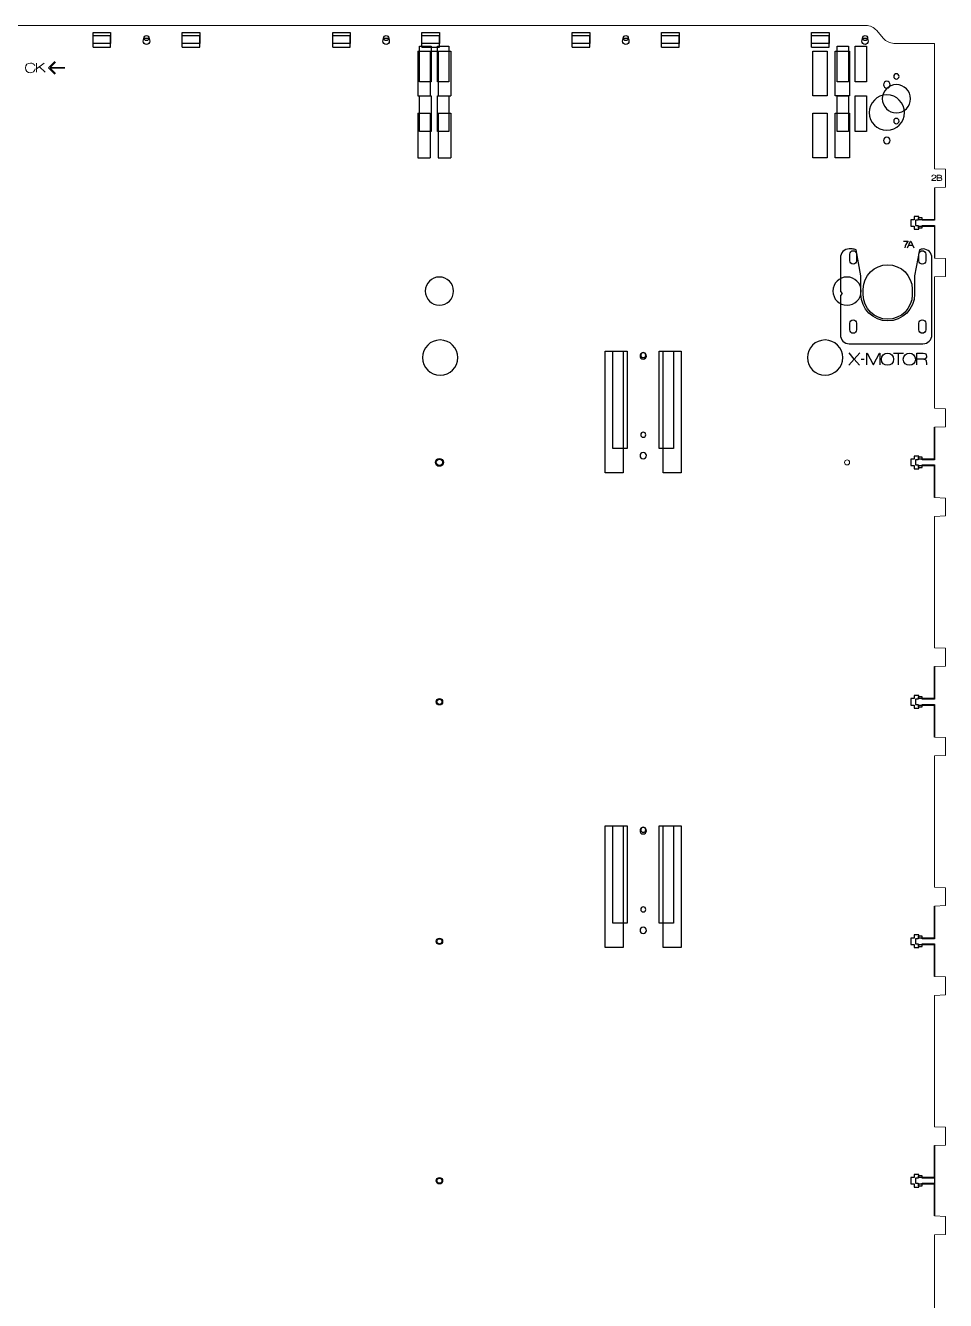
# Model space of a CAD drawing. Header units: millimetres. Extents: x 155 to 1469, y -147 to 996.
# Drawn here: x 566 to 978, y 425 to 996 of the extents above; entities that cross this region are included whole.
import ezdxf

# ---------------------------------------------------------------- set-up
doc = ezdxf.new("R2010")
doc.units = ezdxf.units.MM
doc.layers.get('0').update_dxf_attribs({"color": 18, "lineweight": 25, "true_color": 0x4c0000})
for name, color, linetype, lineweight, true_color in [('Changed Parts', 3, 'Continuous', 25, 0x00ff00), ('New Back', 1, 'Continuous', 0, 0xff0000), ('New Back Text', 5, 'Continuous', 0, 0x0000ff), ('Origional Parts I have changed', 6, 'Continuous', 25, 0xff00ff)]:
    doc.layers.add(name, color=color, linetype=linetype, lineweight=lineweight, true_color=true_color)
for name, color, linetype, true_color in [('CHANGED_PARTS', 3, 'Continuous', 0x00ff00), ('CUTS', 1, 'Continuous', 0xff0000), ('TEXT', 5, 'Continuous', 0x0000ff)]:
    doc.layers.add(name, color=color, linetype=linetype, true_color=true_color)

msp = doc.modelspace()

# ---------------------------------------------------------------- linework, layer by layer
msp.add_line((747.41, 984.46), (751.01, 984.46))
at = {"layer": 'Changed Parts'}
for p, q in [((596.37, 986.39), (596.37, 991.59)), ((596.37, 991.59), (604.25, 991.59)), ((604.25, 986.39), (604.25, 991.59)), ((636.37, 986.39), (636.37, 991.59)), ((636.37, 991.59), (644.25, 991.59)), ((644.25, 986.39), (644.25, 991.59)), ((703.71, 986.39), (703.71, 991.59)), ((703.71, 991.59), (711.59, 991.59)), ((711.59, 986.39), (711.59, 991.59)), ((743.71, 986.39), (743.71, 991.59)), ((743.71, 991.59), (751.59, 991.59)), ((751.59, 986.39), (751.59, 991.59)), ((811.05, 986.39), (811.05, 991.59)), ((811.05, 991.59), (818.93, 991.59)), ((818.93, 986.39), (818.93, 991.59)), ((851.05, 986.39), (851.05, 991.59)), ((851.05, 991.59), (858.93, 991.59)), ((858.93, 986.39), (858.93, 991.59)), ((918.23, 986.39), (918.23, 991.59)), ((918.23, 991.59), (926.11, 991.59)), ((926.11, 986.39), (926.11, 991.59)), ((596.37, 986.39), (604.25, 986.39)), ((636.37, 986.39), (644.25, 986.39)), ((703.71, 986.39), (711.59, 986.39)), ((743.71, 986.39), (751.59, 986.39)), ((811.05, 986.39), (818.93, 986.39)), ((851.05, 986.39), (858.93, 986.39)), ((918.23, 986.39), (926.11, 986.39)), ((973.32, 923.34), (973.32, 909)), ((973.32, 906.13), (973.32, 891.77)), ((973.32, 801.66), (973.32, 816)), ((973.32, 784.43), (973.32, 798.79)), ((973.32, 694.32), (973.32, 708.66)), ((973.32, 677.09), (973.32, 691.45)), ((973.32, 586.98), (973.32, 601.32)), ((973.32, 569.75), (973.32, 584.11)), ((973.32, 479.64), (973.32, 493.98)), ((973.32, 462.41), (973.32, 476.77))]:
    msp.add_line(p, q, dxfattribs=at)
at = {"layer": 'Changed Parts', "color": 3, "true_color": 0x00ff00}
for p, q in [((964.1, 909), (962.66, 909)), ((962.66, 909), (962.66, 906.13)), ((964.1, 910.4), (964.1, 909)), ((966.3, 910.4), (964.1, 910.4)), ((966.3, 909), (966.3, 910.4)), ((973.32, 909), (966.3, 909)), ((962.66, 906.13), (964.1, 906.13)), ((964.1, 906.13), (964.1, 904.73)), ((964.1, 904.73), (966.3, 904.73)), ((966.3, 904.73), (966.3, 906.13)), ((966.3, 906.13), (973.32, 906.13)), ((964.1, 801.66), (962.66, 801.66)), ((962.66, 801.66), (962.66, 798.79)), ((966.3, 803.06), (964.1, 803.06)), ((964.1, 803.06), (964.1, 801.66)), ((966.3, 801.66), (966.3, 803.06)), ((973.32, 801.66), (966.3, 801.66)), ((962.66, 798.79), (964.1, 798.79)), ((964.1, 798.79), (964.1, 797.39)), ((964.1, 797.39), (966.3, 797.39)), ((966.3, 797.39), (966.3, 798.79)), ((966.3, 798.79), (973.32, 798.79)), ((964.1, 694.32), (962.66, 694.32)), ((962.66, 694.32), (962.66, 691.45)), ((964.1, 695.72), (964.1, 694.32)), ((966.3, 695.72), (964.1, 695.72)), ((966.3, 694.32), (966.3, 695.72)), ((973.32, 694.32), (966.3, 694.32)), ((962.66, 691.45), (964.1, 691.45)), ((964.1, 691.45), (964.1, 690.05)), ((964.1, 690.05), (966.3, 690.05)), ((966.3, 690.05), (966.3, 691.45)), ((966.3, 691.45), (973.32, 691.45)), ((964.1, 586.98), (962.66, 586.98)), ((962.66, 586.98), (962.66, 584.11)), ((962.66, 584.11), (964.1, 584.11)), ((966.3, 588.38), (964.1, 588.38)), ((964.1, 588.38), (964.1, 586.98)), ((964.1, 584.11), (964.1, 582.71)), ((966.3, 586.98), (966.3, 588.38)), ((973.32, 586.98), (966.3, 586.98)), ((966.3, 582.71), (966.3, 584.11)), ((966.3, 584.11), (973.32, 584.11)), ((964.1, 582.71), (966.3, 582.71)), ((966.3, 481.04), (964.1, 481.04)), ((964.1, 481.04), (964.1, 479.64)), ((966.3, 479.64), (966.3, 481.04)), ((964.1, 479.64), (962.66, 479.64)), ((962.66, 479.64), (962.66, 476.77)), ((962.66, 476.77), (964.1, 476.77)), ((964.1, 476.77), (964.1, 475.37)), ((964.1, 475.37), (966.3, 475.37)), ((973.32, 479.64), (966.3, 479.64)), ((966.3, 475.37), (966.3, 476.77)), ((966.3, 476.77), (973.32, 476.77))]:
    msp.add_line(p, q, dxfattribs=at)
for points in [[(918.77, 984.46), (925.17, 984.46), (925.17, 964.46), (918.77, 964.46), (918.77, 984.46), (918.77, 984.46)], [(928.77, 984.46), (935.18, 984.46), (935.18, 964.46), (928.77, 964.46), (928.77, 984.46), (928.77, 984.46)], [(918.77, 956.67), (925.17, 956.67), (925.17, 936.67), (918.77, 936.67), (918.77, 956.67), (918.77, 956.67)], [(928.77, 956.67), (935.18, 956.67), (935.18, 936.67), (928.77, 936.67), (928.77, 956.67), (928.77, 956.67)], [(825.81, 829.3), (825.81, 850.1), (833.81, 850.1), (833.81, 795.51), (825.81, 795.51), (825.81, 829.3), (825.81, 829.3)], [(859.81, 821.81), (859.81, 795.51), (851.81, 795.51), (851.81, 850.1), (859.81, 850.1), (859.81, 821.81), (859.81, 821.81)], [(825.81, 616.52), (825.81, 637.32), (833.81, 637.32), (833.81, 582.73), (825.81, 582.73), (825.81, 616.52), (825.81, 616.52)], [(859.81, 609.03), (859.81, 582.73), (851.81, 582.73), (851.81, 637.32), (859.81, 637.32), (859.81, 609.03), (859.81, 609.03)]]:
    msp.add_lwpolyline(points, dxfattribs=at)
for points in [[(618.89, 988.99), (618.89, 989.78), (619.52, 990.42), (620.31, 990.42)], [(620.31, 987.57), (619.52, 987.57), (618.89, 988.2), (618.89, 988.99)], [(620.31, 990.42), (621.1, 990.42), (621.74, 989.78), (621.74, 988.99)], [(621.74, 988.99), (621.74, 988.2), (621.1, 987.57), (620.31, 987.57)], [(726.23, 988.99), (726.23, 989.78), (726.86, 990.42), (727.65, 990.42)], [(727.65, 987.57), (726.86, 987.57), (726.23, 988.2), (726.23, 988.99)], [(727.65, 990.42), (728.44, 990.42), (729.08, 989.78), (729.08, 988.99)], [(729.08, 988.99), (729.08, 988.2), (728.44, 987.57), (727.65, 987.57)], [(833.57, 988.99), (833.57, 989.78), (834.2, 990.42), (834.99, 990.42)], [(834.99, 987.57), (834.2, 987.57), (833.57, 988.2), (833.57, 988.99)], [(834.99, 990.42), (835.78, 990.42), (836.42, 989.78), (836.42, 988.99)], [(836.42, 988.99), (836.42, 988.2), (835.78, 987.57), (834.99, 987.57)], [(940.74, 988.99), (940.74, 989.78), (941.38, 990.42), (942.17, 990.42)], [(942.17, 987.57), (941.38, 987.57), (940.74, 988.2), (940.74, 988.99)], [(942.17, 990.42), (942.95, 990.42), (943.59, 989.78), (943.59, 988.99)], [(943.59, 988.99), (943.59, 988.2), (942.95, 987.57), (942.17, 987.57)], [(951.93, 971.01), (951.1, 971.01), (950.43, 970.34), (950.43, 969.51)], [(950.43, 969.51), (950.43, 968.68), (951.1, 968.01), (951.93, 968.01)], [(953.43, 969.51), (953.43, 970.34), (952.75, 971.01), (951.93, 971.01)], [(951.93, 968.01), (952.75, 968.01), (953.43, 968.68), (953.43, 969.51)], [(951.93, 964.91), (947.56, 964.91), (944.03, 961.37), (944.03, 957.01)], [(959.83, 957.01), (959.83, 961.37), (956.29, 964.91), (951.93, 964.91)], [(944.03, 957.01), (944.03, 952.65), (947.56, 949.11), (951.93, 949.11)], [(951.93, 949.11), (956.29, 949.11), (959.83, 952.65), (959.83, 957.01)], [(951.93, 946.01), (951.1, 946.01), (950.43, 945.34), (950.43, 944.51)], [(950.43, 944.51), (950.43, 943.68), (951.1, 943.01), (951.93, 943.01)], [(953.43, 944.51), (953.43, 945.34), (952.75, 946.01), (951.93, 946.01)], [(951.93, 943.01), (952.75, 943.01), (953.43, 943.68), (953.43, 944.51)], [(924.28, 855.07), (919.92, 855.07), (916.38, 851.53), (916.38, 847.17)], [(932.18, 847.17), (932.18, 851.53), (928.64, 855.07), (924.28, 855.07)], [(842.81, 849.3), (842.02, 849.3), (841.38, 848.66), (841.38, 847.87)], [(841.38, 847.87), (841.38, 847.09), (842.02, 846.45), (842.81, 846.45)], [(844.23, 847.87), (844.23, 848.66), (843.59, 849.3), (842.81, 849.3)], [(842.81, 846.45), (843.59, 846.45), (844.23, 847.09), (844.23, 847.87)], [(916.38, 847.17), (916.38, 842.8), (919.92, 839.27), (924.28, 839.27)], [(924.28, 839.27), (928.64, 839.27), (932.18, 842.8), (932.18, 847.17)], [(749.74, 800.22), (749.74, 801.21), (750.54, 802.01), (751.53, 802.01)], [(751.53, 798.44), (750.54, 798.44), (749.74, 799.24), (749.74, 800.22)], [(751.53, 802.01), (752.51, 802.01), (753.31, 801.21), (753.31, 800.22)], [(753.31, 800.22), (753.31, 799.24), (752.51, 798.44), (751.53, 798.44)], [(842.81, 804.66), (842.02, 804.66), (841.38, 804.02), (841.38, 803.24)], [(841.38, 803.24), (841.38, 802.45), (842.02, 801.81), (842.81, 801.81)], [(844.23, 803.24), (844.23, 804.02), (843.59, 804.66), (842.81, 804.66)], [(842.81, 801.81), (843.59, 801.81), (844.23, 802.45), (844.23, 803.24)], [(750.1, 692.88), (750.1, 693.67), (750.74, 694.31), (751.53, 694.31)], [(751.53, 691.46), (750.74, 691.46), (750.1, 692.1), (750.1, 692.88)], [(751.53, 694.31), (752.31, 694.31), (752.95, 693.67), (752.95, 692.88)], [(752.95, 692.88), (752.95, 692.1), (752.31, 691.46), (751.53, 691.46)], [(842.81, 636.52), (842.02, 636.52), (841.38, 635.88), (841.38, 635.09)], [(841.38, 635.09), (841.38, 634.3), (842.02, 633.67), (842.81, 633.67)], [(844.23, 635.09), (844.23, 635.88), (843.59, 636.52), (842.81, 636.52)], [(842.81, 633.67), (843.59, 633.67), (844.23, 634.3), (844.23, 635.09)], [(842.81, 591.88), (842.02, 591.88), (841.38, 591.24), (841.38, 590.45)], [(841.38, 590.45), (841.38, 589.67), (842.02, 589.03), (842.81, 589.03)], [(844.23, 590.45), (844.23, 591.24), (843.59, 591.88), (842.81, 591.88)], [(842.81, 589.03), (843.59, 589.03), (844.23, 589.67), (844.23, 590.45)], [(750.1, 585.54), (750.1, 586.33), (750.74, 586.97), (751.53, 586.97)], [(751.53, 584.12), (750.74, 584.12), (750.1, 584.76), (750.1, 585.54)], [(751.53, 586.97), (752.31, 586.97), (752.95, 586.33), (752.95, 585.54)], [(752.95, 585.54), (752.95, 584.76), (752.31, 584.12), (751.53, 584.12)], [(750.1, 478.21), (750.1, 478.99), (750.74, 479.63), (751.53, 479.63)], [(751.53, 476.78), (750.74, 476.78), (750.1, 477.42), (750.1, 478.21)], [(751.53, 479.63), (752.31, 479.63), (752.95, 478.99), (752.95, 478.21)], [(752.95, 478.21), (752.95, 477.42), (752.31, 476.78), (751.53, 476.78)]]:
    msp.add_open_spline(points, degree=3, dxfattribs=at)
at = {"layer": 'CHANGED_PARTS'}
for p, q in [((741.81, 984.46), (741.81, 964.46)), ((741.81, 984.46), (747.41, 984.46)), ((747.41, 984.46), (747.41, 964.46)), ((751.01, 984.46), (751.01, 964.46)), ((751.01, 984.46), (756.61, 984.46)), ((756.61, 984.46), (756.61, 964.46)), ((741.81, 964.46), (747.41, 964.46)), ((751.01, 964.46), (756.61, 964.46)), ((741.81, 956.67), (747.41, 956.67)), ((741.81, 956.67), (741.81, 936.67)), ((747.41, 956.67), (747.41, 936.67)), ((751.01, 956.67), (751.01, 936.67)), ((751.01, 956.67), (756.61, 956.67)), ((756.61, 956.67), (756.61, 936.67)), ((741.81, 936.67), (747.41, 936.67)), ((751.01, 936.67), (756.61, 936.67))]:
    msp.add_line(p, q, dxfattribs=at)
at = {"layer": 'CHANGED_PARTS', "color": 3, "true_color": 0x00ff00}
for points in [[(751.85, 855.07), (747.49, 855.07), (743.95, 851.53), (743.95, 847.17)], [(759.75, 847.17), (759.75, 851.53), (756.21, 855.07), (751.85, 855.07)], [(743.95, 847.17), (743.95, 842.8), (747.49, 839.27), (751.85, 839.27)], [(751.85, 839.27), (756.21, 839.27), (759.75, 842.8), (759.75, 847.17)]]:
    msp.add_open_spline(points, degree=3, dxfattribs=at)
at = {"layer": 'CUTS', "color": 1, "true_color": 0xff0000}
for points in [[(935.32, 890.58), (935.32, 893.59)], [(938.32, 893.59), (938.32, 890.58), (938.32, 890.58)], [(966.32, 890.58), (966.32, 893.59)], [(969.32, 893.59), (969.32, 890.58), (969.32, 890.58)], [(941.37, 875.33), (941.37, 877.83)], [(963.27, 877.83), (963.27, 875.33), (963.27, 875.33)], [(935.32, 859.58), (935.32, 862.59)], [(938.32, 862.59), (938.32, 859.58), (938.32, 859.58)], [(966.32, 859.58), (966.32, 862.59)], [(969.32, 862.59), (969.32, 859.58), (969.32, 859.58)]]:
    msp.add_lwpolyline(points, dxfattribs=at)
for points in [[(935.32, 893.59), (935.32, 894.42), (935.99, 895.09), (936.82, 895.09)], [(936.82, 895.09), (937.65, 895.09), (938.32, 894.42), (938.32, 893.59)], [(966.32, 893.59), (966.32, 894.42), (966.99, 895.09), (967.82, 895.09)], [(967.82, 895.09), (968.65, 895.09), (969.32, 894.42), (969.32, 893.59)], [(936.82, 889.08), (935.99, 889.08), (935.32, 889.75), (935.32, 890.58)], [(938.32, 890.58), (938.32, 889.75), (937.65, 889.08), (936.82, 889.08)], [(941.37, 877.83), (941.37, 883.88), (946.27, 888.79), (952.32, 888.79)], [(952.32, 888.79), (958.37, 888.79), (963.27, 883.88), (963.27, 877.83)], [(967.82, 889.08), (966.99, 889.08), (966.32, 889.75), (966.32, 890.58)], [(969.32, 890.58), (969.32, 889.75), (968.65, 889.08), (967.82, 889.08)], [(952.32, 864.38), (946.27, 864.38), (941.37, 869.29), (941.37, 875.33)], [(963.27, 875.33), (963.27, 869.29), (958.37, 864.38), (952.32, 864.38)], [(935.32, 862.59), (935.32, 863.42), (935.99, 864.09), (936.82, 864.09)], [(936.82, 864.09), (937.65, 864.09), (938.32, 863.42), (938.32, 862.59)], [(966.32, 862.59), (966.32, 863.42), (966.99, 864.09), (967.82, 864.09)], [(967.82, 864.09), (968.65, 864.09), (969.32, 863.42), (969.32, 862.59)], [(936.82, 858.08), (935.99, 858.08), (935.32, 858.75), (935.32, 859.58)], [(938.32, 859.58), (938.32, 858.75), (937.65, 858.08), (936.82, 858.08)], [(967.82, 858.08), (966.99, 858.08), (966.32, 858.75), (966.32, 859.58)], [(969.32, 859.58), (969.32, 858.75), (968.65, 858.08), (967.82, 858.08)]]:
    msp.add_open_spline(points, degree=3, dxfattribs=at)
at = {"layer": 'New Back', "color": 1, "true_color": 0xff0000}
for p, q in [((190.51, 996.03), (942.64, 996.03)), ((955.03, 988.03), (973.32, 988.03)), ((973.32, 988.03), (973.32, 969.92)), ((973.32, 931.78), (973.32, 971.12)), ((973.32, 931.78), (978.19, 931.58)), ((978.19, 931.58), (978.19, 923.54)), ((978.19, 923.54), (973.32, 923.34)), ((973.32, 891.77), (978.19, 891.57)), ((978.19, 891.57), (978.19, 883.54)), ((978.19, 883.54), (973.32, 883.34)), ((973.32, 883.34), (973.32, 824.44)), ((973.32, 824.44), (978.19, 824.24)), ((978.19, 824.24), (978.19, 816.2)), ((978.19, 816.2), (973.32, 816)), ((973.32, 784.43), (978.19, 784.23)), ((978.19, 784.23), (978.19, 776.2)), ((978.19, 776.2), (973.32, 776)), ((973.32, 776), (973.32, 717.1)), ((973.32, 717.1), (978.19, 716.9)), ((978.19, 716.9), (978.19, 708.86)), ((978.19, 708.86), (973.32, 708.66)), ((973.32, 677.09), (978.19, 676.89)), ((978.19, 676.89), (978.19, 668.86)), ((978.19, 668.86), (973.32, 668.66)), ((973.32, 668.66), (973.32, 609.76)), ((973.32, 609.76), (978.19, 609.56)), ((978.19, 609.56), (978.19, 601.52)), ((978.19, 601.52), (973.32, 601.32)), ((973.32, 569.75), (978.19, 569.55)), ((978.19, 569.55), (978.19, 561.52)), ((978.19, 561.52), (973.32, 561.32)), ((973.32, 561.32), (973.32, 502.42)), ((973.32, 502.42), (978.19, 502.22)), ((978.19, 502.22), (978.19, 494.18)), ((978.19, 494.18), (973.32, 493.98)), ((973.32, 462.41), (978.19, 462.21)), ((978.19, 462.21), (978.19, 454.18)), ((978.19, 454.18), (973.32, 453.98)), ((973.32, 453.98), (973.32, 395.08))]:
    msp.add_line(p, q, dxfattribs=at)
for points in [[(942.64, 996.03), (742.84, 996.03)], [(950.38, 990.2), (947.29, 993.87)]]:
    msp.add_lwpolyline(points, dxfattribs=at)
for points in [[(947.29, 993.87), (946.29, 995.06), (944.2, 996.03), (942.64, 996.03)], [(955.03, 988.03), (953.47, 988.03), (951.38, 989.01), (950.38, 990.2)], [(932.95, 800.22), (932.95, 800.85), (933.46, 801.36), (934.09, 801.36)], [(934.09, 799.08), (933.46, 799.08), (932.95, 799.59), (932.95, 800.22)], [(934.09, 801.36), (934.72, 801.36), (935.23, 800.85), (935.23, 800.22)], [(935.23, 800.22), (935.23, 799.59), (934.72, 799.08), (934.09, 799.08)]]:
    msp.add_open_spline(points, degree=3, dxfattribs=at)
at = {"layer": 'New Back Text', "color": 5, "true_color": 0x0000ff}
for points in [[(571.12, 976.61), (574.55, 979.22)], [(571.12, 975.05), (571.12, 979.22)], [(572.38, 977.57), (574.93, 975.05)], [(579.24, 974.26), (576.46, 977.04), (579.24, 979.83)], [(583.69, 977.24), (577.15, 977.24), (579.55, 979.64)], [(579.54, 974.45), (577.15, 976.84), (583.69, 976.84)], [(972.1, 926.62), (973.87, 926.62)], [(973.3, 927.66), (972.72, 927.37)], [(974.52, 928.96), (975.83, 928.96)], [(975.75, 926.55), (974.52, 926.55), (974.52, 928.96), (974.52, 928.96)], [(975.95, 927.81), (974.52, 927.82)], [(975.95, 927.82), (975.95, 927.81)]]:
    msp.add_lwpolyline(points, dxfattribs=at)
for points in [[(566.14, 977.04), (566.14, 978.42), (567.11, 979.22), (568.3, 979.22)], [(568.3, 979.22), (569.29, 979.22), (570.07, 978.82), (570.3, 977.91)], [(568.3, 974.87), (567.11, 974.87), (566.14, 975.67), (566.14, 977.04)], [(570.39, 976.54), (570.27, 975.43), (569.27, 974.87), (568.3, 974.87)], [(972.72, 927.37), (972.28, 927.11), (972.1, 926.97), (972.1, 926.62)], [(972.15, 928.21), (972.15, 928.47), (972.15, 929.05), (972.99, 929.05)], [(972.99, 929.05), (973.66, 929.05), (973.8, 928.61), (973.8, 928.38)], [(973.8, 928.38), (973.8, 928.04), (973.59, 927.84), (973.3, 927.66)], [(976.56, 927.2), (976.56, 926.92), (976.38, 926.55), (975.75, 926.55)], [(975.83, 928.96), (976.22, 928.96), (976.48, 928.76), (976.48, 928.36)], [(976.48, 928.36), (976.48, 928.08), (976.23, 927.81), (975.95, 927.82)], [(975.95, 927.81), (976.26, 927.8), (976.56, 927.63), (976.56, 927.2)]]:
    msp.add_open_spline(points, degree=3, dxfattribs=at)
at = {"layer": 'Origional Parts I have changed', "color": 6, "true_color": 0xff00ff}
for p, q in [((973.32, 923.34), (973.32, 908.71)), ((965.95, 908.71), (964.79, 908.71)), ((964.79, 908.71), (964.79, 906.42)), ((967.71, 909.83), (965.95, 909.83)), ((965.95, 909.83), (965.95, 908.71)), ((967.71, 908.71), (967.71, 909.83)), ((973.32, 908.71), (967.71, 908.71)), ((964.79, 906.42), (965.95, 906.42)), ((965.95, 906.42), (965.95, 905.3)), ((965.95, 905.3), (967.71, 905.3)), ((967.71, 905.3), (967.71, 906.42)), ((967.71, 906.42), (973.32, 906.42)), ((973.32, 906.42), (973.32, 891.77)), ((973.32, 816), (973.32, 801.37)), ((965.95, 801.37), (964.79, 801.37)), ((964.79, 801.37), (964.79, 799.08)), ((967.71, 802.49), (965.95, 802.49)), ((965.95, 802.49), (965.95, 801.37)), ((967.71, 801.37), (967.71, 802.49)), ((973.32, 801.37), (967.71, 801.37)), ((964.79, 799.08), (965.95, 799.08)), ((965.95, 799.08), (965.95, 797.96)), ((965.95, 797.96), (967.71, 797.96)), ((967.71, 797.96), (967.71, 799.08)), ((967.71, 799.08), (973.32, 799.08)), ((973.32, 799.08), (973.32, 784.43)), ((973.32, 708.66), (973.32, 694.03)), ((965.95, 694.03), (964.79, 694.03)), ((964.79, 694.03), (964.79, 691.74)), ((964.79, 691.74), (965.95, 691.74)), ((967.71, 695.15), (965.95, 695.15)), ((965.95, 695.15), (965.95, 694.03)), ((965.95, 691.74), (965.95, 690.62)), ((967.71, 694.03), (967.71, 695.15)), ((973.32, 694.03), (967.71, 694.03)), ((967.71, 690.62), (967.71, 691.74)), ((967.71, 691.74), (973.32, 691.74)), ((973.32, 691.74), (973.32, 677.09)), ((965.95, 690.62), (967.71, 690.62)), ((973.32, 601.32), (973.32, 586.69)), ((965.95, 586.69), (964.79, 586.69)), ((964.79, 586.69), (964.79, 584.4)), ((964.79, 584.4), (965.95, 584.4)), ((967.71, 587.81), (965.95, 587.81)), ((965.95, 587.81), (965.95, 586.69)), ((965.95, 584.4), (965.95, 583.28)), ((965.95, 583.28), (967.71, 583.28)), ((967.71, 586.69), (967.71, 587.81)), ((973.32, 586.69), (967.71, 586.69)), ((967.71, 583.28), (967.71, 584.4)), ((967.71, 584.4), (973.32, 584.4)), ((973.32, 584.4), (973.32, 569.75)), ((973.32, 493.98), (973.32, 479.35)), ((973.32, 493.98), (973.32, 463.98)), ((967.71, 480.47), (965.95, 480.47)), ((965.95, 480.47), (965.95, 479.35)), ((967.71, 479.35), (967.71, 480.47)), ((965.95, 479.35), (964.79, 479.35)), ((964.79, 479.35), (964.79, 477.06)), ((964.79, 477.06), (965.95, 477.06)), ((965.95, 477.06), (965.95, 475.94)), ((965.95, 475.94), (967.71, 475.94)), ((973.32, 479.35), (967.71, 479.35)), ((967.71, 475.94), (967.71, 477.06)), ((967.71, 477.06), (973.32, 477.06)), ((973.32, 477.06), (973.32, 462.41))]:
    msp.add_line(p, q, dxfattribs=at)
for points in [[(596.37, 992.88), (604.25, 992.88), (604.25, 987.92), (596.37, 987.92), (596.37, 992.88), (596.37, 992.88)], [(636.37, 992.88), (644.25, 992.88), (644.25, 987.92), (636.37, 987.92), (636.37, 992.88), (636.37, 992.88)], [(703.71, 992.88), (711.59, 992.88), (711.59, 987.92), (703.71, 987.92), (703.71, 992.88), (703.71, 992.88)], [(743.71, 992.88), (751.59, 992.88), (751.59, 987.92), (743.71, 987.92), (743.71, 992.88), (743.71, 992.88)], [(811.05, 992.88), (818.93, 992.88), (818.93, 987.92), (811.05, 987.92), (811.05, 992.88), (811.05, 992.88)], [(851.05, 992.88), (858.93, 992.88), (858.93, 987.92), (851.05, 987.92), (851.05, 992.88), (851.05, 992.88)], [(918.23, 992.88), (926.11, 992.88), (926.11, 987.92), (918.23, 987.92), (918.23, 992.88), (918.23, 992.88)], [(742.65, 986.8), (747.77, 986.8), (747.77, 970.8), (742.65, 970.8), (742.65, 986.8), (742.65, 986.8)], [(750.65, 986.8), (755.78, 986.8), (755.78, 970.8), (750.65, 970.8), (750.65, 986.8), (750.65, 986.8)], [(929.68, 986.8), (934.8, 986.8), (934.8, 970.8), (929.68, 970.8), (929.68, 986.8), (929.68, 986.8)], [(937.68, 986.8), (942.8, 986.8), (942.8, 970.8), (937.68, 970.8), (937.68, 986.8), (937.68, 986.8)], [(742.65, 964.57), (747.77, 964.57), (747.77, 948.57), (742.65, 948.57), (742.65, 964.57), (742.65, 964.57)], [(750.65, 964.57), (755.78, 964.57), (755.78, 948.57), (750.65, 948.57), (750.65, 964.57), (750.65, 964.57)], [(929.68, 964.57), (934.8, 964.57), (934.8, 948.57), (929.68, 948.57), (929.68, 964.57), (929.68, 964.57)], [(937.68, 964.57), (942.8, 964.57), (942.8, 948.57), (937.68, 948.57), (937.68, 964.57), (937.68, 964.57)], [(829.21, 833.46), (829.21, 850.1), (835.61, 850.1), (835.61, 806.43), (829.21, 806.43), (829.21, 833.46), (829.21, 833.46)], [(856.41, 827.47), (856.41, 806.43), (850.01, 806.43), (850.01, 850.1), (856.41, 850.1), (856.41, 827.47), (856.41, 827.47)], [(829.21, 620.68), (829.21, 637.32), (835.61, 637.32), (835.61, 593.65), (829.21, 593.65), (829.21, 620.68), (829.21, 620.68)], [(856.41, 614.69), (856.41, 593.65), (850.01, 593.65), (850.01, 637.32), (856.41, 637.32), (856.41, 614.69), (856.41, 614.69)]]:
    msp.add_lwpolyline(points, dxfattribs=at)
for points in [[(619.17, 990.4), (619.17, 991.03), (619.68, 991.54), (620.31, 991.54)], [(620.31, 989.26), (619.68, 989.26), (619.17, 989.77), (619.17, 990.4)], [(620.31, 991.54), (620.94, 991.54), (621.45, 991.03), (621.45, 990.4)], [(621.45, 990.4), (621.45, 989.77), (620.94, 989.26), (620.31, 989.26)], [(726.51, 990.4), (726.51, 991.03), (727.02, 991.54), (727.65, 991.54)], [(727.65, 989.26), (727.02, 989.26), (726.51, 989.77), (726.51, 990.4)], [(727.65, 991.54), (728.28, 991.54), (728.79, 991.03), (728.79, 990.4)], [(728.79, 990.4), (728.79, 989.77), (728.28, 989.26), (727.65, 989.26)], [(833.85, 990.4), (833.85, 991.03), (834.36, 991.54), (834.99, 991.54)], [(834.99, 989.26), (834.36, 989.26), (833.85, 989.77), (833.85, 990.4)], [(834.99, 991.54), (835.62, 991.54), (836.13, 991.03), (836.13, 990.4)], [(836.13, 990.4), (836.13, 989.77), (835.62, 989.26), (834.99, 989.26)], [(941.03, 990.4), (941.03, 991.03), (941.54, 991.54), (942.17, 991.54)], [(942.17, 989.26), (941.54, 989.26), (941.03, 989.77), (941.03, 990.4)], [(942.17, 991.54), (942.8, 991.54), (943.31, 991.03), (943.31, 990.4)], [(943.31, 990.4), (943.31, 989.77), (942.8, 989.26), (942.17, 989.26)], [(956.21, 974.41), (955.54, 974.41), (955.01, 973.88), (955.01, 973.21)], [(955.01, 973.21), (955.01, 972.55), (955.54, 972.01), (956.21, 972.01)], [(957.41, 973.21), (957.41, 973.88), (956.87, 974.41), (956.21, 974.41)], [(956.21, 972.01), (956.87, 972.01), (957.41, 972.55), (957.41, 973.21)], [(956.21, 969.53), (952.71, 969.53), (949.89, 966.7), (949.89, 963.21)], [(962.53, 963.21), (962.53, 966.7), (959.7, 969.53), (956.21, 969.53)], [(949.89, 963.21), (949.89, 959.72), (952.71, 956.89), (956.21, 956.89)], [(956.21, 956.89), (959.7, 956.89), (962.53, 959.72), (962.53, 963.21)], [(956.21, 954.41), (955.54, 954.41), (955.01, 953.88), (955.01, 953.21)], [(957.41, 953.21), (957.41, 953.88), (956.87, 954.41), (956.21, 954.41)], [(955.01, 953.21), (955.01, 952.55), (955.54, 952.01), (956.21, 952.01)], [(956.21, 952.01), (956.87, 952.01), (957.41, 952.55), (957.41, 953.21)], [(751.53, 883.29), (748.03, 883.29), (745.21, 880.46), (745.21, 876.97)], [(757.85, 876.97), (757.85, 880.46), (755.02, 883.29), (751.53, 883.29)], [(934.09, 883.29), (930.6, 883.29), (927.77, 880.46), (927.77, 876.97)], [(940.41, 876.97), (940.41, 880.46), (937.58, 883.29), (934.09, 883.29)], [(745.21, 876.97), (745.21, 873.48), (748.03, 870.65), (751.53, 870.65)], [(751.53, 870.65), (755.02, 870.65), (757.85, 873.48), (757.85, 876.97)], [(927.77, 876.97), (927.77, 873.48), (930.6, 870.65), (934.09, 870.65)], [(934.09, 870.65), (937.58, 870.65), (940.41, 873.48), (940.41, 876.97)], [(842.81, 849.46), (842.18, 849.46), (841.67, 848.95), (841.67, 848.32)], [(841.67, 848.32), (841.67, 847.69), (842.18, 847.18), (842.81, 847.18)], [(843.95, 848.32), (843.95, 848.95), (843.43, 849.46), (842.81, 849.46)], [(842.81, 847.18), (843.43, 847.18), (843.95, 847.69), (843.95, 848.32)], [(842.81, 813.75), (842.18, 813.75), (841.67, 813.24), (841.67, 812.61)], [(841.67, 812.61), (841.67, 811.98), (842.18, 811.47), (842.81, 811.47)], [(843.95, 812.61), (843.95, 813.24), (843.43, 813.75), (842.81, 813.75)], [(842.81, 811.47), (843.43, 811.47), (843.95, 811.98), (843.95, 812.61)], [(750.1, 800.22), (750.1, 801.01), (750.74, 801.65), (751.53, 801.65)], [(751.53, 798.8), (750.74, 798.8), (750.1, 799.44), (750.1, 800.22)], [(751.53, 801.65), (752.31, 801.65), (752.95, 801.01), (752.95, 800.22)], [(752.95, 800.22), (752.95, 799.44), (752.31, 798.8), (751.53, 798.8)], [(750.39, 692.88), (750.39, 693.51), (750.9, 694.02), (751.53, 694.02)], [(751.53, 691.74), (750.9, 691.74), (750.39, 692.25), (750.39, 692.88)], [(751.53, 694.02), (752.16, 694.02), (752.67, 693.51), (752.67, 692.88)], [(752.67, 692.88), (752.67, 692.25), (752.16, 691.74), (751.53, 691.74)], [(842.81, 636.68), (842.18, 636.68), (841.67, 636.17), (841.67, 635.54)], [(841.67, 635.54), (841.67, 634.91), (842.18, 634.4), (842.81, 634.4)], [(843.95, 635.54), (843.95, 636.17), (843.43, 636.68), (842.81, 636.68)], [(842.81, 634.4), (843.43, 634.4), (843.95, 634.91), (843.95, 635.54)], [(842.81, 600.97), (842.18, 600.97), (841.67, 600.46), (841.67, 599.83)], [(843.95, 599.83), (843.95, 600.46), (843.43, 600.97), (842.81, 600.97)], [(841.67, 599.83), (841.67, 599.2), (842.18, 598.69), (842.81, 598.69)], [(842.81, 598.69), (843.43, 598.69), (843.95, 599.2), (843.95, 599.83)], [(750.39, 585.54), (750.39, 586.17), (750.9, 586.68), (751.53, 586.68)], [(751.53, 584.4), (750.9, 584.4), (750.39, 584.91), (750.39, 585.54)], [(751.53, 586.68), (752.16, 586.68), (752.67, 586.17), (752.67, 585.54)], [(752.67, 585.54), (752.67, 584.91), (752.16, 584.4), (751.53, 584.4)], [(750.39, 478.21), (750.39, 478.83), (750.9, 479.34), (751.53, 479.34)], [(751.53, 477.07), (750.9, 477.07), (750.39, 477.58), (750.39, 478.21)], [(751.53, 479.34), (752.16, 479.34), (752.67, 478.83), (752.67, 478.21)], [(752.67, 478.21), (752.67, 477.58), (752.16, 477.07), (751.53, 477.07)]]:
    msp.add_open_spline(points, degree=3, dxfattribs=at)
at = {"layer": 'TEXT', "color": 5, "true_color": 0x0000ff}
for points in [[(959.4, 899.41), (961.5, 899.41), (961.5, 899.3)], [(961.19, 896.37), (962.58, 899.4), (962.69, 899.4), (964.07, 896.37)], [(963.61, 897.37), (961.64, 897.37)], [(931.1, 891.88), (931.1, 876.75), (931.98, 875.87), (931.1, 874.98), (931.1, 857.38), (931.1, 857.38)], [(936.35, 895.88), (935.1, 895.88)], [(940.35, 875.64), (940.35, 883.86), (938.12, 895.47)], [(966.58, 895.47), (964.34, 883.85), (964.35, 875.64)], [(972.1, 857.38), (972.1, 891.88)], [(935.1, 853.38), (968.1, 853.38)], [(934.92, 843.82), (937.35, 846.48), (935, 849.27)], [(939.78, 849.27), (937.35, 846.48)], [(939.66, 843.82), (937.35, 846.48)], [(940.44, 846.43), (941.83, 846.43)], [(942.9, 843.94), (942.9, 849.15), (943.14, 849.15), (945.87, 844.09), (945.89, 844.09), (948.61, 849.15), (948.85, 849.15), (948.85, 843.94)], [(954.9, 849.15), (959.39, 849.15)], [(957.16, 843.94), (957.16, 849.15)], [(965.39, 843.94), (965.39, 849.15), (968.25, 849.15)], [(968.44, 846.47), (965.39, 846.46)], [(968.45, 846.49), (968.44, 846.47)]]:
    msp.add_lwpolyline(points, dxfattribs=at)
for points in [[(961.5, 899.3), (960.53, 898.44), (960.08, 897.46), (960.03, 896.43)], [(935.1, 895.88), (932.89, 895.88), (931.1, 894.09), (931.1, 891.88)], [(938.12, 895.47), (937.59, 895.73), (936.99, 895.88), (936.35, 895.88)], [(968.23, 895.88), (967.64, 895.86), (967.08, 895.72), (966.58, 895.47)], [(972.1, 891.88), (972.1, 894.05), (970.38, 895.81), (968.23, 895.88)], [(952.35, 863.63), (945.72, 863.63), (940.35, 869.01), (940.35, 875.64)], [(964.35, 875.64), (964.35, 869.01), (958.97, 863.63), (952.35, 863.63)], [(931.1, 857.38), (931.1, 855.18), (932.89, 853.38), (935.1, 853.38)], [(968.1, 853.38), (970.31, 853.38), (972.1, 855.18), (972.1, 857.38)], [(949.5, 846.43), (949.5, 848.15), (950.71, 849.15), (952.2, 849.15)], [(952.2, 843.71), (950.71, 843.71), (949.5, 844.71), (949.5, 846.43)], [(952.2, 849.15), (953.69, 849.15), (954.9, 848.15), (954.9, 846.43)], [(954.9, 846.43), (954.9, 844.71), (953.69, 843.71), (952.2, 843.71)], [(959.31, 846.43), (959.31, 848.15), (960.52, 849.15), (962.01, 849.15)], [(962.01, 843.71), (960.52, 843.71), (959.31, 844.71), (959.31, 846.43)], [(962.01, 849.15), (963.5, 849.15), (964.71, 848.15), (964.71, 846.43)], [(964.71, 846.43), (964.71, 844.71), (963.5, 843.71), (962.01, 843.71)], [(968.25, 849.15), (969.3, 849.15), (969.69, 848.66), (969.69, 847.73)], [(968.44, 846.47), (969.25, 846.47), (969.6, 846.09), (969.6, 845.38)], [(969.69, 847.73), (969.69, 847.23), (969.36, 846.54), (968.45, 846.49)], [(969.6, 845.38), (969.6, 845.19), (969.61, 844.15), (969.71, 843.94)]]:
    msp.add_open_spline(points, degree=3, dxfattribs=at)

doc.saveas('drawing.dxf')
